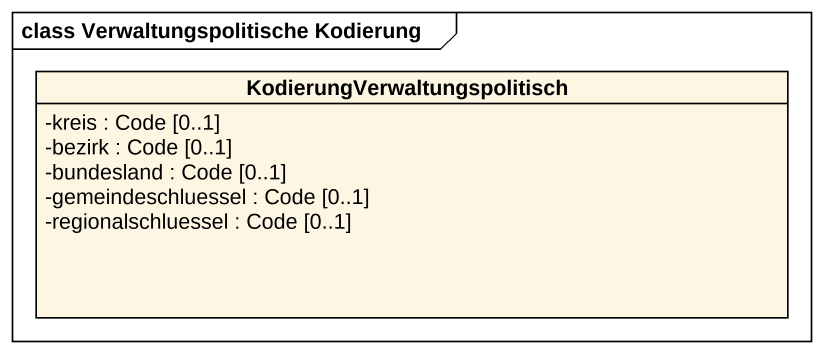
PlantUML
@startuml
mainframe class Verwaltungspolitische Kodierung
hide circle
hide empty members
skinparam classAttributeIconSize 0
class "KodierungVerwaltungspolitisch" as KodierungVerwaltungspolitisc {
  -kreis : Code [0..1]
  -bezirk : Code [0..1]
  -bundesland : Code [0..1]
  -gemeindeschluessel : Code [0..1]
  -regionalschluessel : Code [0..1]
}
@enduml
